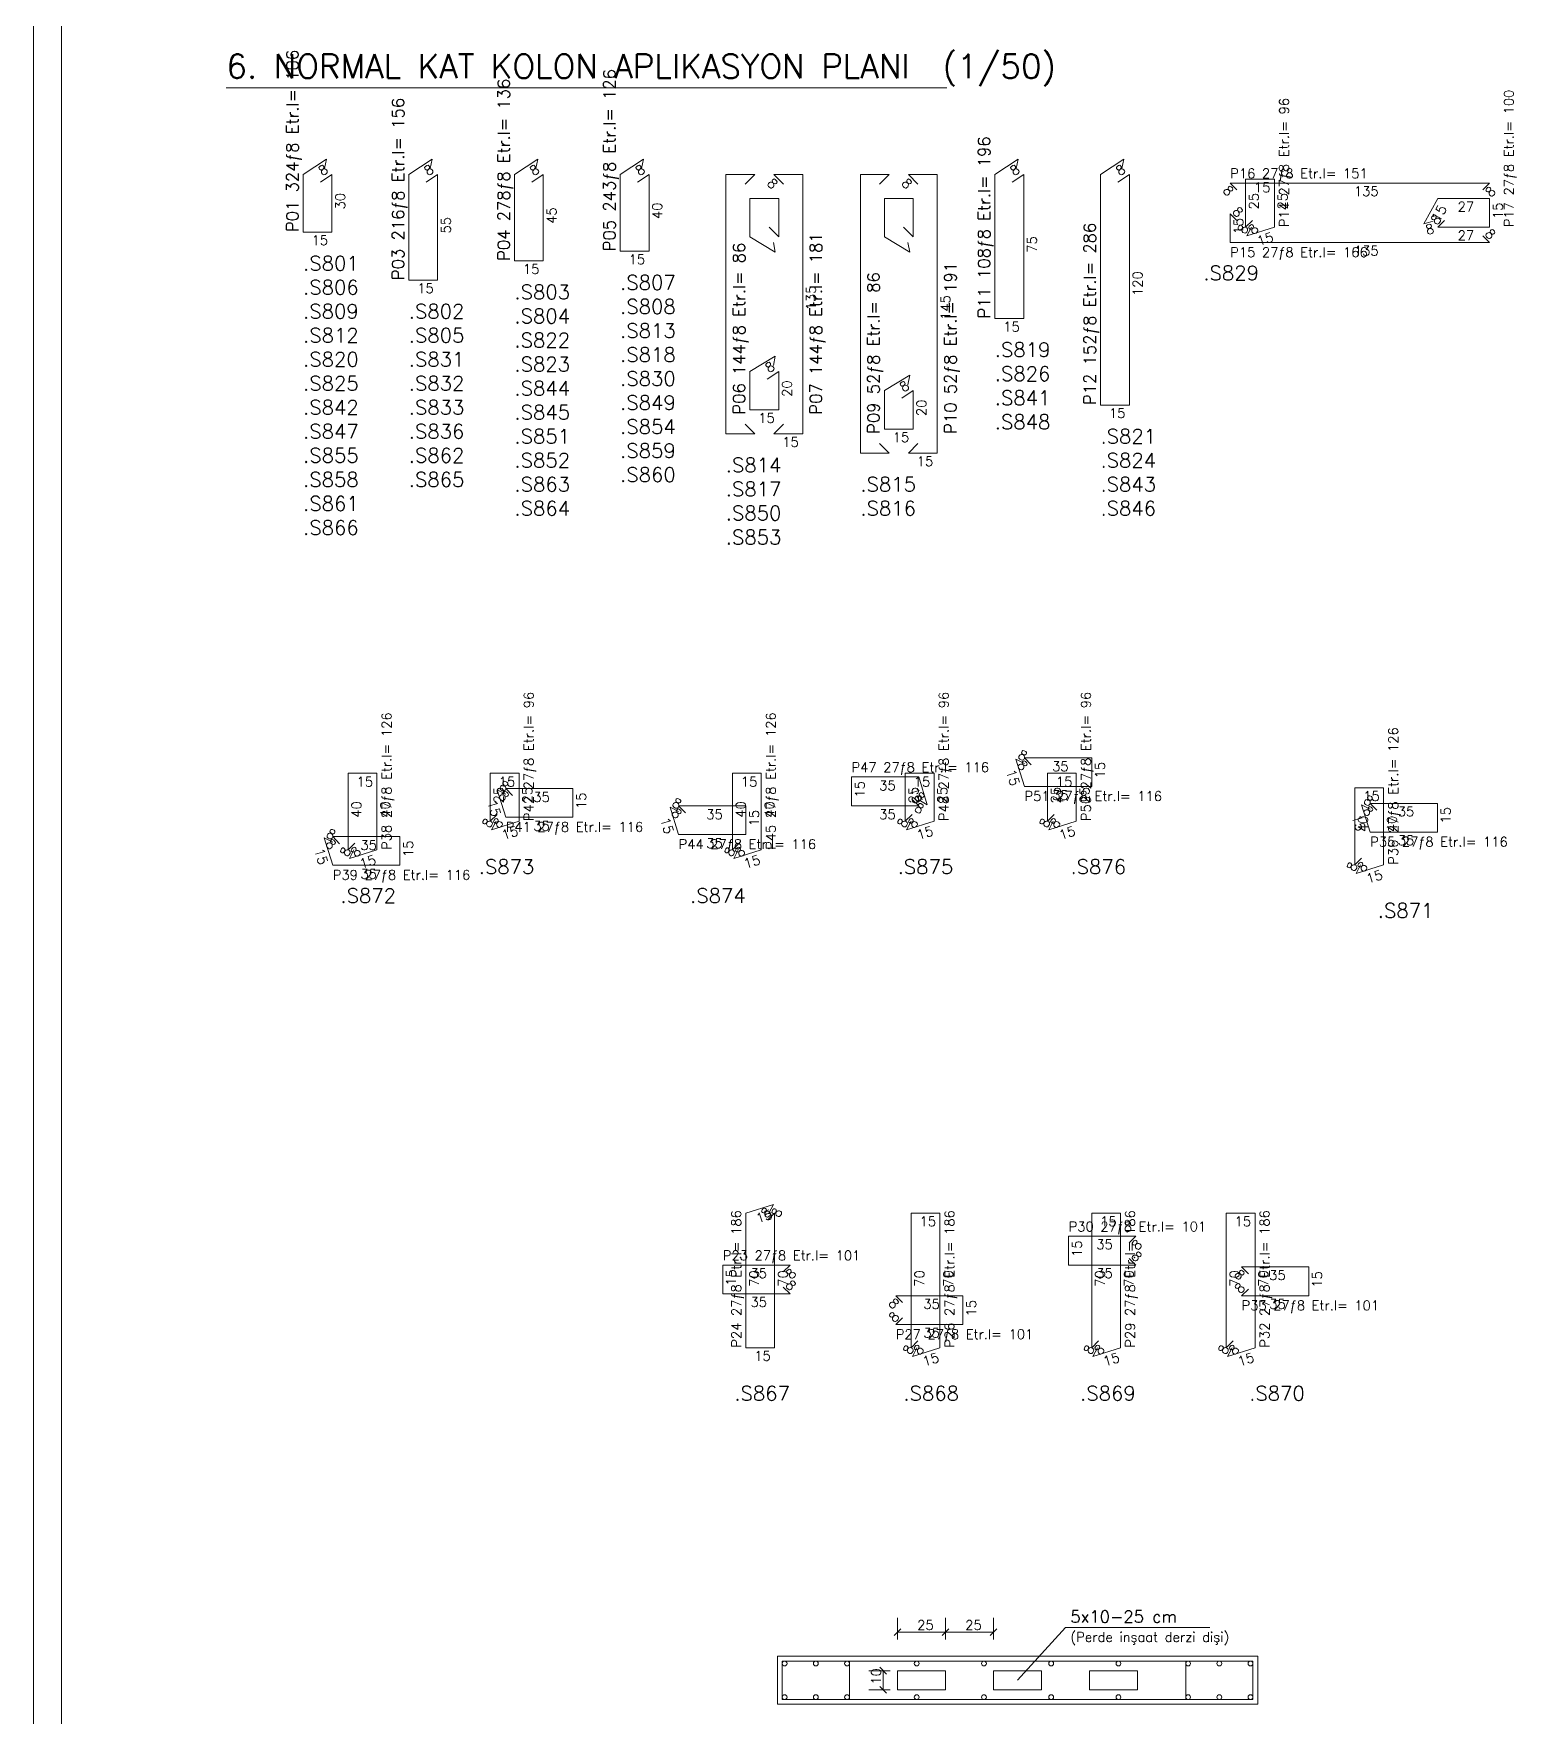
# Model space of a CAD drawing. Header units: inches. Extents: x -0.73 to 0.27, y 1.31 to 2.52.
# Drawn here: x -0.6872 to -0.375, y 1.6784 to 2.0286 of the extents above; entities that cross this region are included whole.
import ezdxf

# ---------------------------------------------------------------- set-up
doc = ezdxf.new("R2010")
doc.units = ezdxf.units.IN
doc.header["$MEASUREMENT"] = 0
for name, color, linetype, lineweight in [('DONATI', 84, 'Continuous', 0), ('OLCU', 1, 'Continuous', 0), ('PENC2', 1, 'Continuous', 0), ('PENC3', 5, 'Continuous', 0), ('PENC4', 84, 'Continuous', 0)]:
    doc.layers.add(name, color=color, linetype=linetype, lineweight=lineweight)
doc.styles.add('RomanSTA', font='RomanSTA')

msp = doc.modelspace()

# ---------------------------------------------------------------- linework, layer by layer
at = {"layer": 'DONATI', "linetype": 'Continuous'}
for p, q in [((-0.63107, 1.99931), (-0.62624, 2.00251)), ((-0.62664, 2.00051), (-0.62624, 2.00251)), ((-0.60907, 1.99931), (-0.60424, 2.00251)), ((-0.60464, 2.00051), (-0.60424, 2.00251)), ((-0.58707, 1.99931), (-0.58224, 2.00251)), ((-0.58264, 2.00051), (-0.58224, 2.00251)), ((-0.56507, 1.99931), (-0.56024, 2.00251)), ((-0.56064, 2.00051), (-0.56024, 2.00251)), ((-0.48707, 1.99931), (-0.48224, 2.00251)), ((-0.48264, 2.00051), (-0.48224, 2.00251)), ((-0.46507, 1.99931), (-0.46024, 2.00251)), ((-0.46064, 2.00051), (-0.46024, 2.00251)), ((-0.63107, 1.99931), (-0.63107, 1.98731)), ((-0.62747, 1.99771), (-0.62507, 1.99931)), ((-0.62507, 1.98731), (-0.62507, 1.99931)), ((-0.60907, 1.99931), (-0.60907, 1.97731)), ((-0.60547, 1.99771), (-0.60307, 1.99931)), ((-0.60307, 1.97731), (-0.60307, 1.99931)), ((-0.58707, 1.99931), (-0.58707, 1.98131)), ((-0.58347, 1.99771), (-0.58107, 1.99931)), ((-0.58107, 1.98131), (-0.58107, 1.99931)), ((-0.56507, 1.99931), (-0.56507, 1.98331)), ((-0.56147, 1.99771), (-0.55907, 1.99931)), ((-0.55907, 1.98331), (-0.55907, 1.99931)), ((-0.54307, 1.94531), (-0.54307, 1.99931)), ((-0.54307, 1.99931), (-0.53707, 1.99931)), ((-0.53907, 1.99731), (-0.53707, 1.99931)), ((-0.52707, 1.99931), (-0.53307, 1.99931)), ((-0.53307, 1.99931), (-0.53107, 1.99731)), ((-0.52707, 1.94531), (-0.52707, 1.99931)), ((-0.51507, 1.94131), (-0.51507, 1.99931)), ((-0.51507, 1.99931), (-0.50907, 1.99931)), ((-0.51107, 1.99731), (-0.50907, 1.99931)), ((-0.49907, 1.99931), (-0.50507, 1.99931)), ((-0.50507, 1.99931), (-0.50307, 1.99731)), ((-0.49907, 1.94131), (-0.49907, 1.99931)), ((-0.48707, 1.99931), (-0.48707, 1.96931)), ((-0.48347, 1.99771), (-0.48107, 1.99931)), ((-0.48107, 1.96931), (-0.48107, 1.99931)), ((-0.46507, 1.99931), (-0.46507, 1.95131)), ((-0.46147, 1.99771), (-0.45907, 1.99931)), ((-0.45907, 1.95131), (-0.45907, 1.99931)), ((-0.38407, 1.99751), (-0.43807, 1.99751)), ((-0.43807, 1.99751), (-0.43666, 1.99611)), ((-0.42887, 1.99831), (-0.43487, 1.99831)), ((-0.43487, 1.99831), (-0.43487, 1.98831)), ((-0.42887, 1.98831), (-0.42887, 1.99831)), ((-0.38407, 1.99751), (-0.38549, 1.99611)), ((-0.53807, 1.98631), (-0.53807, 1.99431)), ((-0.53807, 1.99431), (-0.53207, 1.99431)), ((-0.53207, 1.99431), (-0.53207, 1.98631)), ((-0.51007, 1.98631), (-0.51007, 1.99431)), ((-0.51007, 1.99431), (-0.50407, 1.99431)), ((-0.50407, 1.99431), (-0.50407, 1.98631)), ((-0.39487, 1.99431), (-0.39774, 1.98901)), ((-0.38407, 1.99431), (-0.39487, 1.99431)), ((-0.38407, 1.98831), (-0.38407, 1.99431)), ((-0.43807, 1.99111), (-0.43666, 1.98971)), ((-0.43807, 1.99111), (-0.43807, 1.98511)), ((-0.43487, 1.98831), (-0.43346, 1.98971)), ((-0.39774, 1.98901), (-0.39582, 1.98961)), ((-0.39487, 1.98831), (-0.39346, 1.98971)), ((-0.62507, 1.98731), (-0.63107, 1.98731)), ((-0.53807, 1.98631), (-0.53278, 1.98311)), ((-0.53407, 1.98831), (-0.53207, 1.98631)), ((-0.51007, 1.98631), (-0.50478, 1.98311)), ((-0.50607, 1.98831), (-0.50407, 1.98631)), ((-0.43461, 1.98651), (-0.43367, 1.98831)), ((-0.43461, 1.98651), (-0.42887, 1.98831)), ((-0.39487, 1.98831), (-0.38407, 1.98831)), ((-0.38407, 1.98511), (-0.38549, 1.98651)), ((-0.55907, 1.98331), (-0.56507, 1.98331)), ((-0.53278, 1.98311), (-0.53318, 1.98511)), ((-0.50478, 1.98311), (-0.50518, 1.98511)), ((-0.43807, 1.98511), (-0.38407, 1.98511)), ((-0.58107, 1.98131), (-0.58707, 1.98131)), ((-0.60307, 1.97731), (-0.60907, 1.97731)), ((-0.48107, 1.96931), (-0.48707, 1.96931)), ((-0.53807, 1.95831), (-0.53278, 1.96151)), ((-0.53278, 1.96151), (-0.53318, 1.95951)), ((-0.53807, 1.95831), (-0.53807, 1.95031)), ((-0.53447, 1.95671), (-0.53207, 1.95831)), ((-0.53207, 1.95031), (-0.53207, 1.95831)), ((-0.51007, 1.95431), (-0.50478, 1.95751)), ((-0.51007, 1.95431), (-0.51007, 1.94631)), ((-0.50647, 1.95271), (-0.50407, 1.95431)), ((-0.50478, 1.95751), (-0.50518, 1.95551)), ((-0.50407, 1.94631), (-0.50407, 1.95431)), ((-0.45907, 1.95131), (-0.46507, 1.95131)), ((-0.53907, 1.94731), (-0.53707, 1.94531)), ((-0.53807, 1.95031), (-0.53207, 1.95031)), ((-0.53307, 1.94531), (-0.53107, 1.94731)), ((-0.54307, 1.94531), (-0.53707, 1.94531)), ((-0.52707, 1.94531), (-0.53307, 1.94531)), ((-0.51007, 1.94631), (-0.50407, 1.94631)), ((-0.51507, 1.94131), (-0.50907, 1.94131)), ((-0.51107, 1.94331), (-0.50907, 1.94131)), ((-0.50507, 1.94131), (-0.50307, 1.94331)), ((-0.49907, 1.94131), (-0.50507, 1.94131)), ((-0.48268, 1.87761), (-0.48091, 1.87671)), ((-0.48268, 1.87761), (-0.48091, 1.87191)), ((-0.46691, 1.87791), (-0.48091, 1.87791)), ((-0.48091, 1.87791), (-0.47949, 1.87641)), ((-0.46691, 1.87191), (-0.46691, 1.87791)), ((-0.61571, 1.87471), (-0.62171, 1.87471)), ((-0.62171, 1.87471), (-0.62171, 1.85871)), ((-0.61571, 1.85871), (-0.61571, 1.87471)), ((-0.58611, 1.87471), (-0.59211, 1.87471)), ((-0.59211, 1.87471), (-0.59211, 1.86471)), ((-0.58611, 1.86471), (-0.58611, 1.87471)), ((-0.53571, 1.87471), (-0.54171, 1.87471)), ((-0.54171, 1.87471), (-0.54171, 1.85871)), ((-0.53571, 1.85871), (-0.53571, 1.87471)), ((-0.50291, 1.87391), (-0.51691, 1.87391)), ((-0.51691, 1.87391), (-0.51691, 1.86791)), ((-0.49971, 1.87471), (-0.50571, 1.87471)), ((-0.50571, 1.87471), (-0.50571, 1.86471)), ((-0.50113, 1.86811), (-0.50291, 1.87391)), ((-0.49971, 1.86471), (-0.49971, 1.87471)), ((-0.47011, 1.87471), (-0.47611, 1.87471)), ((-0.47611, 1.87471), (-0.47611, 1.86471)), ((-0.47011, 1.86471), (-0.47011, 1.87471)), ((-0.59068, 1.87121), (-0.58891, 1.87031)), ((-0.59068, 1.87121), (-0.58891, 1.86551)), ((-0.57491, 1.87151), (-0.58891, 1.87151)), ((-0.58891, 1.87151), (-0.58749, 1.87001)), ((-0.57491, 1.86551), (-0.57491, 1.87151)), ((-0.48091, 1.87191), (-0.46691, 1.87191)), ((-0.40614, 1.87161), (-0.41214, 1.87161)), ((-0.41214, 1.87161), (-0.41214, 1.85561)), ((-0.40614, 1.85561), (-0.40614, 1.87161)), ((-0.55468, 1.86761), (-0.55291, 1.86671)), ((-0.55468, 1.86761), (-0.55291, 1.86191)), ((-0.53891, 1.86791), (-0.55291, 1.86791)), ((-0.55291, 1.86791), (-0.55149, 1.86641)), ((-0.53891, 1.86191), (-0.53891, 1.86791)), ((-0.51691, 1.86791), (-0.50291, 1.86791)), ((-0.50291, 1.86791), (-0.50432, 1.86931)), ((-0.50113, 1.86811), (-0.5029, 1.86911)), ((-0.41071, 1.86811), (-0.40894, 1.86721)), ((-0.41071, 1.86811), (-0.40894, 1.86241)), ((-0.39494, 1.86841), (-0.40894, 1.86841)), ((-0.40894, 1.86841), (-0.40752, 1.86701)), ((-0.39494, 1.86241), (-0.39494, 1.86841)), ((-0.59211, 1.86471), (-0.59069, 1.86611)), ((-0.59184, 1.86291), (-0.5909, 1.86471)), ((-0.59184, 1.86291), (-0.58611, 1.86471)), ((-0.58891, 1.86551), (-0.57491, 1.86551)), ((-0.50571, 1.86471), (-0.50429, 1.86611)), ((-0.50544, 1.86291), (-0.5045, 1.86471)), ((-0.50544, 1.86291), (-0.49971, 1.86471)), ((-0.47611, 1.86471), (-0.47469, 1.86611)), ((-0.47584, 1.86291), (-0.4749, 1.86471)), ((-0.47584, 1.86291), (-0.47011, 1.86471)), ((-0.62668, 1.86121), (-0.62491, 1.86031)), ((-0.62668, 1.86121), (-0.62491, 1.85551)), ((-0.61091, 1.86151), (-0.62491, 1.86151)), ((-0.62491, 1.86151), (-0.62349, 1.86001)), ((-0.62171, 1.85871), (-0.62029, 1.86011)), ((-0.61091, 1.85551), (-0.61091, 1.86151)), ((-0.55291, 1.86191), (-0.53891, 1.86191)), ((-0.54171, 1.85871), (-0.54029, 1.86011)), ((-0.40894, 1.86241), (-0.39494, 1.86241)), ((-0.62144, 1.85691), (-0.6205, 1.85871)), ((-0.62144, 1.85691), (-0.61571, 1.85871)), ((-0.54144, 1.85691), (-0.5405, 1.85871)), ((-0.54144, 1.85691), (-0.53571, 1.85871)), ((-0.41214, 1.85561), (-0.41072, 1.85701)), ((-0.62491, 1.85551), (-0.61091, 1.85551)), ((-0.41187, 1.85381), (-0.41094, 1.85561)), ((-0.41187, 1.85381), (-0.40614, 1.85561)), ((-0.53317, 1.78491), (-0.53891, 1.78311)), ((-0.53891, 1.78311), (-0.53891, 1.75511)), ((-0.53291, 1.78311), (-0.53432, 1.78171)), ((-0.53317, 1.78491), (-0.53411, 1.78311)), ((-0.53291, 1.75511), (-0.53291, 1.78311)), ((-0.49851, 1.78311), (-0.50451, 1.78311)), ((-0.50451, 1.78311), (-0.50451, 1.75511)), ((-0.49851, 1.75511), (-0.49851, 1.78311)), ((-0.46091, 1.78311), (-0.46691, 1.78311)), ((-0.46691, 1.78311), (-0.46691, 1.75511)), ((-0.46091, 1.75511), (-0.46091, 1.78311)), ((-0.43291, 1.78311), (-0.43891, 1.78311)), ((-0.43891, 1.78311), (-0.43891, 1.75511)), ((-0.43291, 1.75511), (-0.43291, 1.78311)), ((-0.45771, 1.77831), (-0.47171, 1.77831)), ((-0.47171, 1.77831), (-0.47171, 1.77231)), ((-0.45771, 1.77831), (-0.45912, 1.77691)), ((-0.52971, 1.77231), (-0.54371, 1.77231)), ((-0.54371, 1.77231), (-0.54371, 1.76631)), ((-0.52971, 1.77231), (-0.53112, 1.77091)), ((-0.47171, 1.77231), (-0.45771, 1.77231)), ((-0.45771, 1.77231), (-0.45912, 1.77371)), ((-0.42171, 1.77191), (-0.43571, 1.77191)), ((-0.43571, 1.77191), (-0.43429, 1.77051)), ((-0.42171, 1.76591), (-0.42171, 1.77191)), ((-0.54371, 1.76631), (-0.52971, 1.76631)), ((-0.52971, 1.76631), (-0.53112, 1.76771)), ((-0.49371, 1.76591), (-0.50771, 1.76591)), ((-0.50771, 1.76591), (-0.50629, 1.76451)), ((-0.49371, 1.75991), (-0.49371, 1.76591)), ((-0.43571, 1.76591), (-0.43429, 1.76731)), ((-0.43571, 1.76591), (-0.42171, 1.76591)), ((-0.50771, 1.75991), (-0.50629, 1.76131)), ((-0.50771, 1.75991), (-0.49371, 1.75991)), ((-0.53891, 1.75511), (-0.53291, 1.75511)), ((-0.50451, 1.75511), (-0.50309, 1.75651)), ((-0.50424, 1.75331), (-0.5033, 1.75511)), ((-0.50424, 1.75331), (-0.49851, 1.75511)), ((-0.46691, 1.75511), (-0.46549, 1.75651)), ((-0.46664, 1.75331), (-0.4657, 1.75511)), ((-0.46664, 1.75331), (-0.46091, 1.75511)), ((-0.43891, 1.75511), (-0.43749, 1.75651)), ((-0.43864, 1.75331), (-0.4377, 1.75511)), ((-0.43864, 1.75331), (-0.43291, 1.75511))]:
    msp.add_line(p, q, dxfattribs=at)
at = {"layer": 'OLCU', "linetype": 'Continuous'}
for p, q in [((-0.50734, 1.69439), (-0.50734, 1.69889)), ((-0.49734, 1.69439), (-0.49734, 1.69889)), ((-0.48734, 1.69439), (-0.48734, 1.69889)), ((-0.50805, 1.69519), (-0.50663, 1.69659)), ((-0.50734, 1.69589), (-0.49734, 1.69589)), ((-0.49805, 1.69519), (-0.49663, 1.69659)), ((-0.49734, 1.69589), (-0.48734, 1.69589)), ((-0.48805, 1.69519), (-0.48663, 1.69659)), ((-0.50964, 1.68719), (-0.51105, 1.68859)), ((-0.50884, 1.68789), (-0.51334, 1.68789)), ((-0.50964, 1.68319), (-0.51105, 1.68459)), ((-0.51034, 1.68789), (-0.51034, 1.68389)), ((-0.50884, 1.68389), (-0.51334, 1.68389))]:
    msp.add_line(p, q, dxfattribs=at)
at = {"layer": 'PENC2', "linetype": 'Continuous'}
for p, q in [((-0.48234, 1.68589), (-0.47234, 1.69689)), ((-0.47234, 1.69689), (-0.44234, 1.69689)), ((-0.53234, 1.69089), (-0.43234, 1.69089)), ((-0.53234, 1.69089), (-0.53234, 1.68089)), ((-0.43234, 1.69089), (-0.43234, 1.68089)), ((-0.53234, 1.68089), (-0.43234, 1.68089))]:
    msp.add_line(p, q, dxfattribs=at)
at = {"layer": 'PENC3', "linetype": 'Continuous'}
for p, q in [((-0.50734, 1.68789), (-0.49734, 1.68789)), ((-0.50734, 1.68789), (-0.50734, 1.68389)), ((-0.49734, 1.68789), (-0.49734, 1.68389)), ((-0.48734, 1.68789), (-0.47734, 1.68789)), ((-0.48734, 1.68789), (-0.48734, 1.68389)), ((-0.47734, 1.68789), (-0.47734, 1.68389)), ((-0.46734, 1.68789), (-0.45734, 1.68789)), ((-0.46734, 1.68789), (-0.46734, 1.68389)), ((-0.45734, 1.68789), (-0.45734, 1.68389)), ((-0.50734, 1.68389), (-0.49734, 1.68389)), ((-0.48734, 1.68389), (-0.47734, 1.68389)), ((-0.46734, 1.68389), (-0.45734, 1.68389))]:
    msp.add_line(p, q, dxfattribs=at)
at = {"layer": 'PENC3'}
for points in [[(0.27324, 1.31205), (0.27324, 2.50089), (-0.68718, 2.50089), (-0.68718, 1.31205)], [(0.26746, 1.31783), (0.26746, 2.49511), (-0.6814, 2.49511), (-0.6814, 1.31783)]]:
    msp.add_lwpolyline(points, close=True, dxfattribs=at)
at = {"layer": 'PENC4', "linetype": 'Continuous'}
for p, q in [((-0.64707, 2.01731), (-0.49707, 2.01731)), ((-0.53134, 1.68989), (-0.43334, 1.68989)), ((-0.53134, 1.68989), (-0.53134, 1.68189)), ((-0.51734, 1.68989), (-0.51734, 1.68189)), ((-0.44734, 1.68989), (-0.44734, 1.68189)), ((-0.43334, 1.68989), (-0.43334, 1.68189)), ((-0.53134, 1.68189), (-0.43334, 1.68189))]:
    msp.add_line(p, q, dxfattribs=at)
at = {"layer": 'PENC4'}
for centre in [(-0.53084, 1.68939), (-0.52434, 1.68939), (-0.51784, 1.68939), (-0.50334, 1.68939), (-0.48934, 1.68939), (-0.47534, 1.68939), (-0.46134, 1.68939), (-0.44684, 1.68939), (-0.44034, 1.68939), (-0.43384, 1.68939), (-0.53084, 1.68239), (-0.52434, 1.68239), (-0.51784, 1.68239), (-0.50334, 1.68239), (-0.48934, 1.68239), (-0.47534, 1.68239), (-0.46134, 1.68239), (-0.44684, 1.68239), (-0.44034, 1.68239), (-0.43384, 1.68239)]:
    msp.add_circle(centre, 0.0005, dxfattribs=at)

# ---------------------------------------------------------------- texts
at = {"layer": 'OLCU', "style": 'RomanSTA'}
for p in [(-0.50324, 1.69639), (-0.49324, 1.69639)]:
    msp.add_text('25', height=0.002, dxfattribs=at).set_placement(p)
msp.add_text('10', height=0.002, rotation=90.0012, dxfattribs=at).set_placement((-0.51079, 1.68499))
at = {"layer": 'PENC2', "style": 'RomanSTA'}
for s, rotation, p in [('8', 34.0005, (-0.62707, 1.99891)), ('8', 34.0005, (-0.60507, 1.99891)), ('8', 34.0005, (-0.58307, 1.99891)), ('8', 34.0005, (-0.56107, 1.99891)), ('8', 34.0005, (-0.48307, 1.99891)), ('8', 34.0005, (-0.46107, 1.99891)), ('8', 315.0043, (-0.53467, 1.99731)), ('8', 315.0043, (-0.50667, 1.99731)), ('8', 315.0043, (-0.43977, 1.99581)), ('15', 0.0049, (-0.43312, 1.99561)), ('135', 0.0049, (-0.41232, 1.99481)), ('8', 45.0006, (-0.38379, 1.99441)), ('30', 90.0012, (-0.62235, 1.99201)), ('40', 90.0012, (-0.55635, 1.99001)), ('25', 90.0012, (-0.43215, 1.99201)), ('25', 90.0012, (-0.42615, 1.99201)), ('15', 61.0008, (-0.39453, 1.98921)), ('27', 0.0049, (-0.39072, 1.99161)), ('15', 90.0012, (-0.38135, 1.99001)), ('55', 90.0012, (-0.60035, 1.98701)), ('45', 90.0012, (-0.57835, 1.98901)), ('8', 315.0043, (-0.43779, 1.99141)), ('15', 90.0012, (-0.43535, 1.98681)), ('8', 44.9836, (-0.39515, 1.98861)), ('15', 0.0049, (-0.62932, 1.98461)), ('75', 90.0012, (-0.47835, 1.98301)), ('8', 62.192, (-0.43496, 1.98671)), ('8', 45.0006, (-0.43318, 1.98661)), ('15', 17.1914, (-0.43213, 1.98441)), ('8', 16.3561, (-0.39707, 1.98671)), ('27', 359.9879, (-0.39072, 1.98561)), ('8', 315.0043, (-0.38521, 1.98681)), ('15', 0.0049, (-0.56332, 1.98061)), ('15', 0.0049, (-0.58532, 1.97861)), ('120', 90.0012, (-0.45635, 1.97401)), ('15', 0.0049, (-0.60732, 1.97461)), ('135', 90.0012, (-0.52435, 1.97101)), ('145', 90.0012, (-0.49635, 1.96901)), ('15', 0.0049, (-0.48532, 1.96661)), ('8', 34.0005, (-0.53407, 1.95791)), ('20', 90.0012, (-0.52935, 1.95301)), ('8', 34.0005, (-0.50607, 1.95391)), ('20', 90.0012, (-0.50135, 1.94901)), ('15', 0.0049, (-0.46332, 1.94861)), ('15', 0.0049, (-0.53132, 1.94261)), ('15', 0.0049, (-0.50332, 1.93861)), ('8', 315.0043, (-0.4826, 1.87621)), ('8', 332.1944, (-0.48249, 1.87791)), ('15', 0.0049, (-0.61995, 1.87191)), ('15', 0.0049, (-0.59035, 1.87191)), ('15', 0.0049, (-0.53995, 1.87191)), ('15', 0.0049, (-0.50395, 1.87191)), ('15', 287.1938, (-0.48477, 1.87511)), ('35', 0.0049, (-0.47515, 1.87511)), ('15', 0.0049, (-0.47435, 1.87191)), ('15', 90.0012, (-0.46418, 1.87361)), ('25', 90.0012, (-0.58938, 1.86841)), ('8', 315.0043, (-0.5906, 1.86981)), ('8', 332.1944, (-0.59049, 1.87151)), ('25', 90.0012, (-0.58338, 1.86841)), ('35', 0.0049, (-0.58315, 1.86871)), ('15', 90.0012, (-0.57218, 1.86721)), ('15', 90.0012, (-0.51418, 1.86961)), ('35', 0.0049, (-0.51115, 1.87111)), ('25', 90.0012, (-0.50298, 1.86841)), ('15', 287.0039, (-0.50499, 1.87141)), ('8', 315.0043, (-0.50404, 1.86961)), ('25', 90.0012, (-0.49698, 1.86841)), ('25', 90.0012, (-0.47338, 1.86841)), ('25', 90.0012, (-0.46738, 1.86841)), ('15', 0.0049, (-0.41039, 1.86891)), ('40', 90.0012, (-0.61898, 1.86541)), ('40', 90.0012, (-0.61298, 1.86541)), ('15', 287.1938, (-0.59277, 1.86871)), ('8', 315.0043, (-0.5546, 1.86621)), ('8', 332.1944, (-0.55449, 1.86791)), ('35', 0.0049, (-0.54715, 1.86511)), ('40', 90.0012, (-0.53898, 1.86541)), ('15', 90.0012, (-0.53618, 1.86361)), ('40', 90.0012, (-0.53298, 1.86541)), ('8', 332.1969, (-0.50402, 1.86691)), ('8', 315.0043, (-0.41063, 1.86671)), ('8', 332.1944, (-0.41052, 1.86851)), ('35', 0.0049, (-0.40319, 1.86571)), ('15', 90.0012, (-0.39221, 1.86421)), ('8', 62.192, (-0.59219, 1.86311)), ('8', 45.0006, (-0.59041, 1.86301)), ('15', 17.1914, (-0.58936, 1.86081)), ('15', 287.1938, (-0.55677, 1.86511)), ('8', 62.192, (-0.50579, 1.86311)), ('8', 45.0006, (-0.50401, 1.86301)), ('15', 17.1914, (-0.50296, 1.86081)), ('8', 62.192, (-0.47619, 1.86311)), ('8', 45.0006, (-0.47441, 1.86301)), ('15', 17.1914, (-0.47336, 1.86081)), ('15', 287.1938, (-0.4128, 1.86571)), ('40', 90.0012, (-0.40941, 1.86241)), ('40', 90.0012, (-0.40341, 1.86241)), ('8', 315.0043, (-0.6266, 1.85981)), ('8', 332.1944, (-0.62649, 1.86151)), ('35', 0.0049, (-0.61915, 1.85871)), ('15', 90.0012, (-0.60818, 1.85721)), ('15', 287.1938, (-0.62877, 1.85871)), ('8', 62.192, (-0.62179, 1.85711)), ('8', 45.0006, (-0.62001, 1.85701)), ('15', 17.1914, (-0.61896, 1.85481)), ('8', 62.192, (-0.54179, 1.85711)), ('8', 45.0006, (-0.54001, 1.85701)), ('15', 17.1914, (-0.53896, 1.85481)), ('8', 45.0006, (-0.41044, 1.85391)), ('8', 62.192, (-0.41222, 1.85401)), ('15', 17.1914, (-0.40939, 1.85171)), ('15', 17.0002, (-0.53644, 1.78101)), ('8', 45.0006, (-0.5346, 1.78191)), ('8', 62.1896, (-0.53199, 1.78201)), ('15', 0.0049, (-0.50275, 1.78041)), ('15', 0.0049, (-0.46515, 1.78041)), ('15', 0.0049, (-0.43715, 1.78041)), ('15', 90.0012, (-0.46898, 1.77401)), ('35', 0.0049, (-0.46595, 1.77561)), ('8', 45.0006, (-0.45743, 1.77521)), ('8', 315.0043, (-0.45884, 1.77401)), ('15', 90.0012, (-0.54098, 1.76801)), ('70', 90.0012, (-0.53618, 1.76781)), ('35', 0.0049, (-0.53795, 1.76961)), ('70', 90.0012, (-0.53018, 1.76781)), ('8', 45.0006, (-0.52943, 1.76921)), ('8', 315.0043, (-0.53084, 1.76801)), ('70', 90.0012, (-0.50178, 1.76781)), ('70', 90.0012, (-0.49578, 1.76781)), ('70', 90.0012, (-0.46418, 1.76781)), ('70', 90.0012, (-0.45818, 1.76781)), ('70', 90.0012, (-0.43618, 1.76781)), ('8', 315.0043, (-0.4374, 1.77021)), ('70', 90.0012, (-0.43018, 1.76781)), ('35', 0.0049, (-0.42995, 1.76921)), ('15', 90.0012, (-0.41898, 1.76761)), ('8', 315.0043, (-0.5094, 1.76421)), ('35', 0.0049, (-0.50195, 1.76321)), ('8', 45.0006, (-0.43599, 1.76621)), ('8', 45.0006, (-0.50799, 1.76021)), ('15', 90.0012, (-0.49098, 1.76161)), ('8', 62.192, (-0.50459, 1.75351)), ('8', 45.0006, (-0.50281, 1.75341)), ('8', 62.192, (-0.46699, 1.75351)), ('8', 45.0006, (-0.46521, 1.75341)), ('8', 62.192, (-0.43899, 1.75351)), ('8', 45.0006, (-0.43721, 1.75341)), ('15', 17.1914, (-0.50176, 1.75121)), ('15', 17.1914, (-0.46416, 1.75121)), ('15', 17.1914, (-0.43616, 1.75121))]:
    msp.add_text(s, height=0.002, rotation=rotation, dxfattribs=at).set_placement(p)
for s, p in [('135', (-0.41232, 1.98241)), ('15', (-0.53632, 1.94761)), ('15', (-0.50832, 1.94361)), ('35', (-0.47515, 1.86911)), ('35', (-0.51115, 1.86511)), ('35', (-0.58315, 1.86271)), ('35', (-0.54715, 1.85911)), ('35', (-0.40319, 1.85971)), ('35', (-0.61915, 1.85271)), ('35', (-0.46595, 1.76961)), ('35', (-0.53795, 1.76361)), ('35', (-0.42995, 1.76321)), ('35', (-0.50195, 1.75721)), ('15', (-0.53715, 1.75241)), ('(Perde inşaat derzi dişi)', (-0.47134, 1.69389))]:
    msp.add_text(s, height=0.002, dxfattribs=at).set_placement(p)
at = {"layer": 'PENC3', "style": 'RomanSTA'}
for s, height, rotation, p in [('P01 324ƒ8 Etr.l= 106', 0.0025, 90.0012, (-0.63207, 1.98731)), ('P05 243ƒ8 Etr.l= 126', 0.0025, 90.0012, (-0.56607, 1.98331)), ('P04 278ƒ8 Etr.l= 136', 0.0025, 90.0012, (-0.58807, 1.98131)), ('P03 216ƒ8 Etr.l= 156', 0.0025, 90.0012, (-0.61007, 1.97731)), ('P14 27ƒ8 Etr.l= 96', 0.002, 90.0012, (-0.42587, 1.98831)), ('P17 27ƒ8 Etr.l= 100', 0.002, 90.0012, (-0.37907, 1.98831)), ('P11 108ƒ8 Etr.l= 196', 0.0025, 90.0012, (-0.48807, 1.96931)), ('P16 27ƒ8 Etr.l= 151', 0.002, 0.0049, (-0.43807, 1.99851)), ('P07 144ƒ8 Etr.l= 181', 0.0025, 90.0012, (-0.52307, 1.94931)), ('P12 152ƒ8 Etr.l= 286', 0.0025, 90.0012, (-0.46607, 1.95131)), ('P06 144ƒ8 Etr.l= 86', 0.0025, 90.0012, (-0.53907, 1.94931)), ('P10 52ƒ8 Etr.l= 191', 0.0025, 90.0012, (-0.49507, 1.94531)), ('P09 52ƒ8 Etr.l= 86', 0.0025, 90.0012, (-0.51107, 1.94531)), ('P42 27ƒ8 Etr.l= 96', 0.002, 90.0012, (-0.58311, 1.86471)), ('P48 27ƒ8 Etr.l= 96', 0.002, 90.0012, (-0.49671, 1.86471)), ('P50 27ƒ8 Etr.l= 96', 0.002, 90.0012, (-0.46711, 1.86471)), ('P38 27ƒ8 Etr.l= 126', 0.002, 90.0012, (-0.61271, 1.85871)), ('P45 27ƒ8 Etr.l= 126', 0.002, 90.0012, (-0.53271, 1.85871)), ('P36 27ƒ8 Etr.l= 126', 0.002, 90.0012, (-0.40314, 1.85561)), ('P47 27ƒ8 Etr.l= 116', 0.002, 0.0049, (-0.51691, 1.87491)), ('P24 27ƒ8 Etr.l= 186', 0.002, 90.0012, (-0.53991, 1.75511)), ('P26 27ƒ8 Etr.l= 186', 0.002, 90.0012, (-0.49551, 1.75511)), ('P29 27ƒ8 Etr.l= 186', 0.002, 90.0012, (-0.45791, 1.75511)), ('P32 27ƒ8 Etr.l= 186', 0.002, 90.0012, (-0.42991, 1.75511)), ('P30 27ƒ8 Etr.l= 101', 0.002, 0.0049, (-0.4717, 1.77931)), ('P23 27ƒ8 Etr.l= 101', 0.002, 0.0049, (-0.5437, 1.77331))]:
    msp.add_text(s, height=height, rotation=rotation, dxfattribs=at).set_placement(p)
for s, height, p in [('.S801', 0.003, (-0.63107, 1.97931)), ('P15 27ƒ8 Etr.l= 166', 0.002, (-0.43807, 1.98211)), ('.S829', 0.003, (-0.44367, 1.97731)), ('.S806', 0.003, (-0.63107, 1.97431)), ('.S803', 0.003, (-0.58707, 1.97331)), ('.S807', 0.003, (-0.56507, 1.97531)), ('.S809', 0.003, (-0.63107, 1.96931)), ('.S802', 0.003, (-0.60907, 1.96931)), ('.S808', 0.003, (-0.56507, 1.97031)), ('.S804', 0.003, (-0.58707, 1.96831)), ('.S813', 0.003, (-0.56507, 1.96531)), ('.S812', 0.003, (-0.63107, 1.96431)), ('.S805', 0.003, (-0.60907, 1.96431)), ('.S822', 0.003, (-0.58707, 1.96331)), ('.S820', 0.003, (-0.63107, 1.95931)), ('.S831', 0.003, (-0.60907, 1.95931)), ('.S823', 0.003, (-0.58707, 1.95831)), ('.S818', 0.003, (-0.56507, 1.96031)), ('.S819', 0.003, (-0.48707, 1.96131)), ('.S830', 0.003, (-0.56507, 1.95531)), ('.S826', 0.003, (-0.48707, 1.95631)), ('.S825', 0.003, (-0.63107, 1.95431)), ('.S832', 0.003, (-0.60907, 1.95431)), ('.S844', 0.003, (-0.58707, 1.95331)), ('.S841', 0.003, (-0.48707, 1.95131)), ('.S842', 0.003, (-0.63107, 1.94931)), ('.S833', 0.003, (-0.60907, 1.94931)), ('.S845', 0.003, (-0.58707, 1.94831)), ('.S849', 0.003, (-0.56507, 1.95031)), ('.S847', 0.003, (-0.63107, 1.94431)), ('.S836', 0.003, (-0.60907, 1.94431)), ('.S854', 0.003, (-0.56507, 1.94531)), ('.S848', 0.003, (-0.48707, 1.94631)), ('.S851', 0.003, (-0.58707, 1.94331)), ('.S821', 0.003, (-0.46507, 1.94331)), ('.S855', 0.003, (-0.63107, 1.93931)), ('.S862', 0.003, (-0.60907, 1.93931)), ('.S852', 0.003, (-0.58707, 1.93831)), ('.S859', 0.003, (-0.56507, 1.94031)), ('.S814', 0.003, (-0.54307, 1.93731)), ('.S824', 0.003, (-0.46507, 1.93831)), ('.S858', 0.003, (-0.63107, 1.93431)), ('.S865', 0.003, (-0.60907, 1.93431)), ('.S860', 0.003, (-0.56507, 1.93531)), ('.S863', 0.003, (-0.58707, 1.93331)), ('.S817', 0.003, (-0.54307, 1.93231)), ('.S815', 0.003, (-0.51507, 1.93331)), ('.S843', 0.003, (-0.46507, 1.93331)), ('.S861', 0.003, (-0.63107, 1.92931)), ('.S864', 0.003, (-0.58707, 1.92831)), ('.S850', 0.003, (-0.54307, 1.92731)), ('.S816', 0.003, (-0.51507, 1.92831)), ('.S846', 0.003, (-0.46507, 1.92831)), ('.S866', 0.003, (-0.63107, 1.92431)), ('.S853', 0.003, (-0.54307, 1.92231)), ('P51 27ƒ8 Etr.l= 116', 0.002, (-0.4809, 1.86891)), ('P41 27ƒ8 Etr.l= 116', 0.002, (-0.5889, 1.86251)), ('P44 27ƒ8 Etr.l= 116', 0.002, (-0.5529, 1.85891)), ('P35 27ƒ8 Etr.l= 116', 0.002, (-0.40893, 1.85941)), ('.S873', 0.003, (-0.59451, 1.85371)), ('.S875', 0.003, (-0.50731, 1.85371)), ('.S876', 0.003, (-0.47131, 1.85371)), ('P39 27ƒ8 Etr.l= 116', 0.002, (-0.6249, 1.85251)), ('.S872', 0.003, (-0.62331, 1.84771)), ('.S874', 0.003, (-0.55051, 1.84771)), ('.S871', 0.003, (-0.40734, 1.84461)), ('P33 27ƒ8 Etr.l= 101', 0.002, (-0.4357, 1.76291)), ('P27 27ƒ8 Etr.l= 101', 0.002, (-0.5077, 1.75691)), ('.S867', 0.003, (-0.54131, 1.74411)), ('.S868', 0.003, (-0.50611, 1.74411)), ('.S869', 0.003, (-0.46931, 1.74411)), ('.S870', 0.003, (-0.43411, 1.74411)), ('5x10-25 cm', 0.0025, (-0.47134, 1.69789))]:
    msp.add_text(s, height=height, dxfattribs=at).set_placement(p)
at = {"layer": 'PENC4', "style": 'RomanSTA'}
msp.add_text('6. NORMAL KAT KOLON APLIKASYON PLANI  (1/50)', height=0.005, dxfattribs=at).set_placement((-0.64707, 2.01931))

doc.saveas('drawing.dxf')
